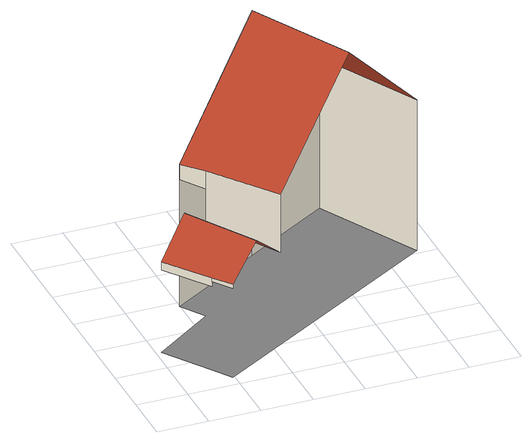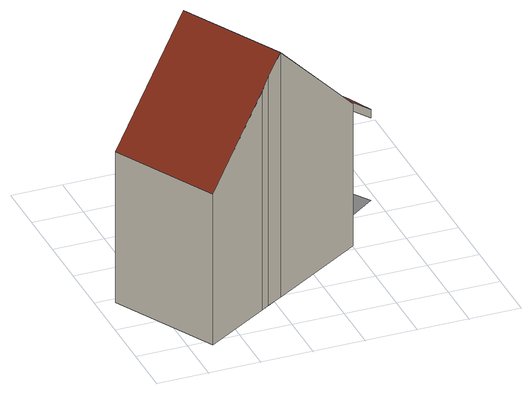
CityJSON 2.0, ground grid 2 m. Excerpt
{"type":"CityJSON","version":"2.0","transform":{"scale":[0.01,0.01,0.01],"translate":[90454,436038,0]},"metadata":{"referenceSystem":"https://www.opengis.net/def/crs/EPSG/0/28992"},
"CityObjects":{
"building1":{"type":"Building","attributes":{"TerrainHeight":2.51,"bron_tex":"UltraCAM-X 10cm juni 2008","voll_tex":"complete","bron_geo":"Lidar 15-30 punten - nov. 2008","status":"1"},"geometry":[{"type":"MultiSurface","lod":"2","boundaries":[[[0,1,2,3,4]],[[4,3,5,6]],[[7,8,9,10,11,12]],[[8,13,14,15,9]],[[16,17,18,19,20,21,22]],[[2,1,23,24]],[[1,0,25,26]],[[8,7,27,28]],[[7,12,29,27]],[[12,11,17,29]],[[11,10,18,17]],[[13,8,28,16]],[[15,14,6,5]],[[14,13,30,31]]],"semantics":{"surfaces":[{"type":"RoofSurface"},{"type":"GroundSurface"},{"type":"WallSurface"}],"values":[0,0,0,0,1,2,2,2,2,2,2,2,2,2]}}]}
},
"vertices":[
[19,305,377],[141,124,384],[191,49,387],[311,122,502],[143,395,502],[434,197,384],[260,480,384],[629,844,951],[569,807,1019],[782,409,1019],[1128,620,625],[914,1022,625],[662,866,912],[196,575,592],[260,480,604],[434,197,624],[196,575,0],[914,1022,0],[1128,620,0],[191,49,0],[141,124,0],[19,305,0],[260,480,0],[141,124,369],[191,49,371],[19,305,343],[141,124,348],[629,844,0],[569,807,0],[662,866,0],[196,575,528],[260,480,528]
]}
